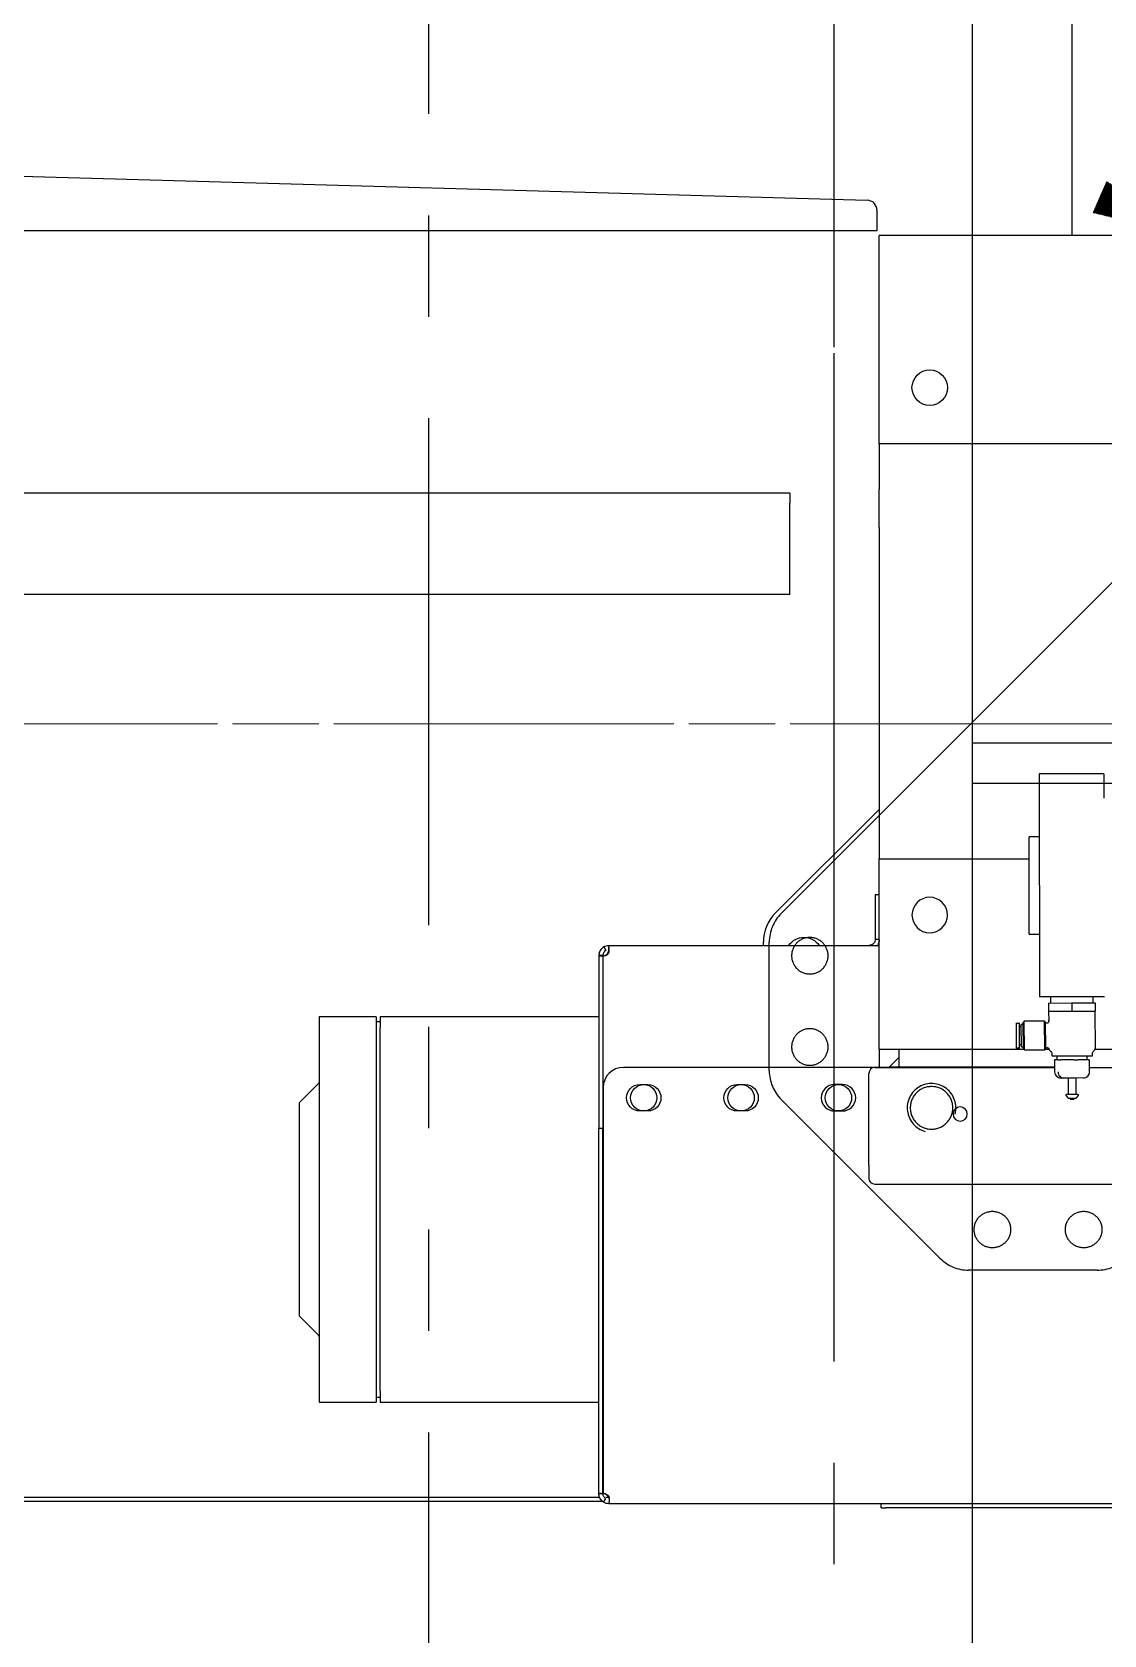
# Model space of a CAD drawing. Header units: millimetres. Extents: x 10462777 to 22643323, y 453826 to 1389191.
# Drawn here: x 11307208 to 11307737, y 596432 to 597222 of the extents above; entities that cross this region are included whole.
import ezdxf

# ---------------------------------------------------------------- set-up
doc = ezdxf.new("R2010")
doc.units = ezdxf.units.MM
doc.header["$LTSCALE"] = 200
doc.header["$MEASUREMENT"] = 0
for name, pattern in [('CENTER', [2, 1.25, -0.25, 0.25, -0.25]), ('CENTER2', [1.125, 0.75, -0.125, 0.125, -0.125]), ('DASHED', [3.5, 2, -1.5]), ('PHANTOM', [2.5, 1.25, -0.25, 0.25, -0.25, 0.25, -0.25])]:
    doc.linetypes.add(name, pattern=pattern)
for name, color, linetype in [('1', 1, 'CENTER'), ('2', 2, 'CONTINUOUS'), ('205', 4, 'CONTINUOUS'), ('5', 4, 'CONTINUOUS'), ('DV1_DEFAULT', 7, 'CONTINUOUS')]:
    doc.layers.add(name, color=color, linetype=linetype)
doc.layers.add('LAYOUT', color=8, linetype='CONTINUOUS', lineweight=25)
doc.layers.add('TOP$1', color=7, linetype='CONTINUOUS', true_color=0xffffff)
doc.layers.add('TOP$23', color=7, linetype='CONTINUOUS', true_color=0xffffff)

# ---------------------------------------------------------------- blocks, each defined once
blk = doc.blocks.new('r710ic')
at = {"layer": 'DV1_DEFAULT', "color": 1, "linetype": 'CENTER2', "lineweight": 0}
for p, q in [((272041.37, 102141.44), (272041.37, 106426.45)), ((272041.37, 106323.81), (272041.37, 102038.81))]:
    blk.add_line(p, q, dxfattribs=at)
at = {"layer": 'LAYOUT', "color": 3}
blk.add_circle((272041.37, 104232.63), 2050.12, dxfattribs=at)

msp = doc.modelspace()

# ---------------------------------------------------------------- hatches: boundary and pattern name
at = {"layer": '1', "linetype": 'Continuous'}
h = msp.add_hatch(dxfattribs=at)
h.set_pattern_fill('ANSI31', color=27, scale=0.300004, angle=315, style=0, pattern_type=0)
h.set_pattern_definition([(315, (11305118.15898, 603361.51223), (0.212135048, 0.212135048), [])])
h.paths.add_polyline_path([(11307778.29554, 597121.77335), (11307731.26669, 597133.04325), (11307737.95736, 597148.44844)], flags=0)

# ---------------------------------------------------------------- linework, layer by layer
at = {"layer": '1', "color": 124, "linetype": 'Continuous'}
for p, q in [((11308117.78037, 597121.77335, 0), (11307625.77338, 597121.77335, 0)), ((11307625.77338, 597019.06966, 0), (11307625.77338, 597121.77335, 0)), ((11307625.77338, 597019.06966, 0), (11307625.77338, 596996.56127, 0)), ((11308145.78686, 597019.06966, 0), (11307625.77338, 597019.06966, 0)), ((11307625.77338, 596977.76715, 0), (11307625.77338, 596996.56127, 0)), ((11307625.77338, 596977.76715, 0), (11307625.77338, 596855.77372, 0)), ((11307625.77338, 596875.774, 0), (11307625.77338, 596836.9796, 0)), ((11307625.77338, 596836.9796, 0), (11307625.77338, 596814.47122, 0)), ((11307625.77338, 596814.47122, 0), (11307699.75458, 596814.47122, 0)), ((11307625.77338, 596720.71765, 0), (11307625.77338, 596814.47122, 0)), ((11307625.77338, 596720.71765, 0), (11307697.10224, 596720.71765, 0)), ((11307635.77352, 596719.91764, 0), (11307635.77352, 596720.71765, 0)), ((11307707.77358, 596720.71765, 0), (11307709.5463, 596720.71765, 0)), ((11307732.33515, 596720.71765, 0), (11307998.97868, 596720.71765, 0)), ((11307635.77352, 596716.7676, 0), (11307630.77345, 596711.76752, 0)), ((11307635.77352, 596711.76752, 0), (11307635.77352, 596719.91764, 0)), ((11307615.77323, 596711.76752, 0), (11307630.77345, 596711.76752, 0)), ((11307635.77516, 596711.76752, 0), (11307630.77345, 596711.76752, 0)), ((11307712.30623, 596711.76752, 0), (11307635.77352, 596711.76752, 0))]:
    msp.add_line(p, q, dxfattribs=at)
msp.add_circle((11307650.77373, 597046.77228, 0), 8.75012, dxfattribs=at)
at = {"layer": '1', "color": 124, "linetype": 'Continuous', "extrusion": (0, 0, -1)}
msp.add_circle((-11307650.77373, 596786.76859, 0), 8.75012, dxfattribs=at)
at = {"layer": '2', "color": 252, "linetype": 'Continuous'}
for p, q in [((11307720.82723, 598121.79335, 0), (11307720.82723, 597121.77757, 0)), ((11307574.63051, 596787.62647, 0), (11307625.77663, 596838.77258, 0)), ((11307623.89879, 596796.91962, 0), (11307625.77335, 596796.91962, 0)), ((11307623.89879, 596796.91962, 0), (11307623.89879, 596786.91948, 0)), ((11307623.89879, 596786.91948, 0), (11307623.89879, 596774.91931, 0)), ((11307490.02374, 596771.05098, 0), (11307491.07265, 596769.3481, 0)), ((11307492.64604, 596771.79382, 0), (11307625.77338, 596771.79382, 0)), ((11307492.64604, 596771.0542, 0), (11307492.64604, 596771.79382, 0)), ((11307492.64604, 596769.42389, 0), (11307492.64604, 596771.0542, 0)), ((11307568.77257, 596771.79326, 0), (11307568.77257, 596773.48413, 0)), ((11307623.89879, 596774.91931, 0), (11307625.77335, 596774.91931, 0)), ((11307623.89879, 596774.91931, 0), (11307623.89879, 596774.79386, 0)), ((11307625.77335, 596774.79386, 0), (11307623.89879, 596774.79386, 0)), ((11307489.646, 596766.79375, 0), (11307487.64597, 596766.79375, 0)), ((11307487.64597, 596766.79375, 0), (11307487.64597, 596766.6683, 0)), ((11307487.64597, 596766.6683, 0), (11307487.64597, 596681.6671, 0)), ((11307487.64597, 596766.6683, 0), (11307489.646, 596766.6683, 0)), ((11307489.646, 596766.79375, 0), (11307489.646, 596766.6683, 0)), ((11307489.646, 596766.6683, 0), (11307489.646, 596681.6671, 0)), ((11307489.77145, 596701.66762, 0), (11307489.77145, 596766.6683, 0)), ((11307377.81985, 596736.66788, 0), (11307349.81946, 596736.66788, 0)), ((11307349.81946, 596736.66788, 0), (11307349.81946, 596546.66518, 0)), ((11307377.81985, 596736.66788, 0), (11307377.81985, 596546.66518, 0)), ((11307487.64516, 596736.66788, 0), (11307379.81988, 596736.66788, 0)), ((11307379.81988, 596736.66788, 0), (11307379.81988, 596731.37223, 0)), ((11307489.76957, 596736.66788, 0), (11307489.64582, 596736.66788, 0)), ((11307379.81988, 596734.16784, 0), (11307377.81985, 596734.16784, 0)), ((11307379.81988, 596696.99503, 0), (11307379.81988, 596731.37223, 0)), ((11307625.77338, 596720.71772, 0), (11307625.77338, 596711.6685, 0)), ((11307623.77266, 596711.66752, 0), (11307499.77159, 596711.66752, 0)), ((11307650.77373, 596711.76752, 0), (11307650.77373, 596711.66674, 0)), ((11307349.23366, 596703.58162, 0), (11307339.81932, 596694.16727, 0)), ((11307379.81988, 596668.66691, 0), (11307379.81988, 596696.99503, 0)), ((11307489.77145, 596701.66738, 0), (11307489.77145, 596501.6541, 0)), ((11307507.7717, 596703.1674, 0), (11307511.77176, 596703.1674, 0)), ((11307555.77238, 596703.1674, 0), (11307559.77244, 596703.1674, 0)), ((11307607.77312, 596703.1674, 0), (11307603.77306, 596703.1674, 0)), ((11307339.81932, 596694.16727, 0), (11307339.81932, 596589.16578, 0)), ((11307511.77176, 596690.16722, 0), (11307507.7717, 596690.16722, 0)), ((11307559.77244, 596690.16722, 0), (11307555.77238, 596690.16722, 0)), ((11307603.77306, 596690.16722, 0), (11307607.77312, 596690.16722, 0)), ((11307487.64597, 596681.6671, 0), (11307489.646, 596681.6671, 0)), ((11307487.64597, 596501.6541, 0), (11307487.64597, 596681.6671, 0)), ((11307489.646, 596501.6541, 0), (11307489.646, 596681.6671, 0)), ((11307379.81988, 596614.66614, 0), (11307379.81988, 596668.66691, 0)), ((11307379.81988, 596586.33803, 0), (11307379.81988, 596614.66614, 0)), ((11307339.81932, 596589.16578, 0), (11307349.23366, 596579.75144, 0)), ((11307379.81988, 596551.96083, 0), (11307379.81988, 596586.33803, 0)), ((11307377.81985, 596549.16521, 0), (11307379.81988, 596549.16521, 0)), ((11307379.81988, 596551.96083, 0), (11307379.81988, 596546.66518, 0)), ((11307349.81946, 596546.66518, 0), (11307377.81985, 596546.66518, 0)), ((11307379.81988, 596546.66518, 0), (11307487.64516, 596546.66518, 0)), ((11307489.64582, 596546.66518, 0), (11307489.77145, 596546.66518, 0)), ((11307487.64597, 596501.6541, 0), (11307489.646, 596501.6541, 0)), ((11307487.64597, 596501.6541, 0), (11307487.64597, 596501.5391, 0)), ((11307489.646, 596501.5391, 0), (11307487.64597, 596501.5391, 0)), ((11307489.646, 596501.6541, 0), (11307489.646, 596501.5391, 0)), ((11307489.98031, 596497.3089, 0), (11307491.04662, 596499.001, 0)), ((11307492.64604, 596497.30547, 0), (11307492.64604, 596496.53902, 0)), ((11307959.91968, 596496.53902, 0), (11307492.64604, 596496.53902, 0)), ((11307626.77339, 596494.539, 0), (11307626.77339, 596496.53902, 0)), ((11307626.77339, 596494.539, 0), (11307629.11657, 596494.539, 0)), ((11307654.43064, 596494.539, 0), (11307629.11657, 596494.539, 0)), ((11307660.08757, 596494.539, 0), (11307654.43064, 596494.539, 0)), ((11307951.46429, 596494.539, 0), (11307660.08757, 596494.539, 0))]:
    msp.add_line(p, q, dxfattribs=at)
at = {"layer": '2', "color": 80, "linetype": 'Continuous'}
for p, q in [((11307574.63051, 596787.62647, 0), (11307625.77663, 596838.77258, 0)), ((11307568.77257, 596771.79326, 0), (11307568.77257, 596773.48413, 0))]:
    msp.add_line(p, q, dxfattribs=at)
at = {"layer": '2', "color": 7, "linetype": 'Continuous'}
for p, q in [((11307620.77331, 596663.36054, 0), (11307620.77331, 596708.66748, 0)), ((11307623.77335, 596711.66752, 0), (11307712.31192, 596711.66752, 0)), ((11307729.62491, 596711.66752, 0), (11307987.77852, 596711.66752, 0)), ((11307620.77331, 596663.36054, 0), (11307620.77331, 596661.36051, 0)), ((11307620.77331, 596661.36051, 0), (11307620.77331, 596656.76514, 0)), ((11307623.77335, 596654.16702, 0), (11307987.77852, 596654.16702, 0))]:
    msp.add_line(p, q, dxfattribs=at)
at = {"layer": '2', "color": 252, "linetype": 'Continuous'}
for centre in [(11307509.77173, 596696.66731, 0), (11307557.77241, 596696.66731, 0), (11307605.77309, 596696.66731, 0)]:
    msp.add_circle(centre, 6.50009, dxfattribs=at)
at = {"layer": '2', "color": 7, "linetype": 'Continuous', "extrusion": (0, 0, -1)}
msp.add_circle((-11307665.77395, 596688.6672, 0), 3.50005, dxfattribs=at)
at = {"layer": '2', "color": 80, "linetype": 'Continuous'}
msp.add_arc((11307588.77285, 596773.48413, 0), 20.00028, 135, 180, dxfattribs=at)
at = {"layer": '2', "color": 252, "linetype": 'Continuous'}
for centre, radius, start, end in [((11307588.77285, 596773.48413, 0), 20.00028, 135, 180), ((11307489.77145, 596769.66835, 0), 3.00004, 270, 286.62741682), ((11307499.77159, 596701.66738, 0), 10.00014, 90, 180), ((11307603.77306, 596696.66731, 0), 6.50009, 90, 270), ((11307607.77312, 596696.66731, 0), 6.50009, 270, 90)]:
    msp.add_arc(centre, radius, start, end, dxfattribs=at)
at = {"layer": '2', "color": 252, "linetype": 'Continuous', "extrusion": (0, 0, -1)}
for centre, radius, start, end in [((-11307492.64604, 596766.79375, 0), 5.00007, 58.36840005, 90), ((-11307347.81943, 596704.99586, 0), 2.00003, 180, 225), ((-11307507.7717, 596696.66731, 0), 6.50009, 270, 90), ((-11307511.77176, 596696.66731, 0), 6.50009, 90, 270), ((-11307555.77238, 596696.66731, 0), 6.50009, 270, 90), ((-11307559.77244, 596696.66731, 0), 6.50009, 90, 270), ((-11307347.81943, 596578.3372, 0), 2.00003, 135, 180), ((-11307489.77145, 596498.6645, 0), 2.98961, 90, 105.94408725), ((-11307492.64604, 596501.5391, 0), 5.00007, 270, 302.2178371)]:
    msp.add_arc(centre, radius, start, end, dxfattribs=at)
at = {"layer": '2', "color": 80, "linetype": 'Continuous', "extrusion": (0, 0, -1)}
for start, end in [(33.94123631, 90), (90, 146.05876369)]:
    msp.add_arc((-11307588.77285, 596766.76831, 0), 9.00013, start, end, dxfattribs=at)
at = {"layer": '2', "color": 7, "linetype": 'Continuous'}
msp.add_arc((11307623.77335, 596708.66748, 0), 3.00004, 90, 180, dxfattribs=at)
msp.add_ellipse((11307623.77335, 596656.76514, 0), major_axis=(3.00004, 0), ratio=0.866025404, start_param=3.141592654, end_param=4.71238898, dxfattribs=at)
at = {"layer": '2', "color": 252, "linetype": 'Continuous'}
for points, knots in [([(11307490.02375, 596771.05096, 0), (11307489.70195, 596770.85242, 0), (11307489.38943, 596770.6083, 0), (11307488.80119, 596770.02007, 0), (11307488.53475, 596769.66956, 0), (11307488.1168, 596768.95222, 0), (11307487.96519, 596768.58632, 0), (11307487.76078, 596767.9153, 0), (11307487.70695, 596767.61162, 0), (11307487.64992, 596767.11356, 0), (11307487.64597, 596766.91888, 0), (11307487.64597, 596766.79375, 0)], [0, 0, 0, 0, 0.184011742, 0.184011742, 0.388008807, 0.388008807, 0.592005871, 0.592005871, 0.796002936, 0.796002936, 1, 1, 1, 1]), ([(11307491.07265, 596769.3481, 0), (11307491.05494, 596769.33704, 0), (11307491.01956, 596769.31495, 0), (11307490.96678, 596769.28003, 0), (11307490.91441, 596769.24387, 0), (11307490.86253, 596769.20636, 0), (11307490.81122, 596769.16758, 0), (11307490.76055, 596769.12753, 0), (11307490.71057, 596769.08626, 0), (11307490.66136, 596769.04379, 0), (11307490.61298, 596769.00018, 0), (11307490.56549, 596768.95545, 0), (11307490.51894, 596768.90967, 0), (11307490.47341, 596768.86289, 0), (11307490.42895, 596768.81518, 0), (11307490.38561, 596768.76659, 0), (11307490.34343, 596768.71719, 0), (11307490.30245, 596768.66704, 0), (11307490.2627, 596768.6162, 0), (11307490.22423, 596768.56475, 0), (11307490.18705, 596768.51275, 0), (11307490.15119, 596768.46027, 0), (11307490.11667, 596768.40739, 0), (11307490.08351, 596768.35418, 0), (11307490.05171, 596768.30072, 0), (11307490.02129, 596768.24709, 0), (11307489.99226, 596768.19335, 0), (11307489.9646, 596768.1396, 0), (11307489.93832, 596768.0859, 0), (11307489.91341, 596768.03234, 0), (11307489.88986, 596767.97899, 0), (11307489.86765, 596767.92594, 0), (11307489.84676, 596767.87325, 0), (11307489.82718, 596767.82101, 0), (11307489.80887, 596767.76929, 0), (11307489.79181, 596767.71817, 0), (11307489.76842, 596767.64371, 0), (11307489.74152, 596767.54794, 0), (11307489.71454, 596767.43468, 0), (11307489.69321, 596767.32739, 0), (11307489.67687, 596767.22672, 0), (11307489.66482, 596767.13327, 0), (11307489.65639, 596767.04759, 0), (11307489.65089, 596766.97012, 0), (11307489.64771, 596766.90158, 0), (11307489.64619, 596766.84147, 0), (11307489.64606, 596766.80969, 0), (11307489.646, 596766.79375, 0)], [0, 0, 0, 0, 0.016029499, 0.032008778, 0.04794198, 0.063833488, 0.079687943, 0.095510267, 0.111305686, 0.127079752, 0.14283836, 0.158587771, 0.174334573, 0.190081416, 0.20583246, 0.22159425, 0.237372959, 0.253174397, 0.269004033, 0.28486702, 0.300768208, 0.316712175, 0.332703242, 0.348745501, 0.364842836, 0.380998947, 0.397217372, 0.413501515, 0.429854661, 0.446280009, 0.462780687, 0.479359777, 0.496020337, 0.512765423, 0.529598109, 0.546521506, 0.563538786, 0.604957855, 0.64691274, 0.689404543, 0.732421823, 0.77594338, 0.819940823, 0.864380974, 0.90922809, 0.954445979, 1, 1, 1, 1]), ([(11307490.6299, 596766.79375, 0), (11307491.00603, 596766.9472, 0), (11307491.35997, 596767.20392, 0), (11307491.96925, 596767.87345, 0), (11307492.2245, 596768.28638, 0), (11307492.50442, 596768.93967, 0), (11307492.58053, 596769.16264, 0), (11307492.69615, 596769.60131, 0), (11307492.73565, 596769.81692, 0), (11307492.77583, 596770.22456, 0), (11307492.7765, 596770.41642, 0), (11307492.7397, 596770.764, 0), (11307492.70223, 596770.91968, 0), (11307492.64604, 596771.0542, 0)], [0, 0, 0, 0, 0.25, 0.25, 0.5, 0.5, 0.625, 0.625, 0.75, 0.75, 0.875, 0.875, 1, 1, 1, 1]), ([(11307490.6299, 596766.79375, 0), (11307490.69216, 596766.81005, 0), (11307490.81623, 596766.84254, 0), (11307490.99778, 596766.90409, 0), (11307491.1743, 596766.97441, 0), (11307491.34481, 596767.05404, 0), (11307491.50865, 596767.14231, 0), (11307491.66505, 596767.23882, 0), (11307491.81328, 596767.34301, 0), (11307491.95275, 596767.45409, 0), (11307492.08294, 596767.5712, 0), (11307492.20331, 596767.69344, 0), (11307492.31333, 596767.81989, 0), (11307492.47639, 596768.03307, 0), (11307492.6546, 596768.34367, 0), (11307492.75529, 596768.67136, 0), (11307492.77626, 596768.90988, 0), (11307492.76251, 596769.07444, 0), (11307492.72191, 596769.22418, 0), (11307492.67141, 596769.30795, 0), (11307492.64604, 596769.35002, 0)], [0, 0, 0, 0, 0.046564677, 0.092789461, 0.138626621, 0.184030272, 0.228958832, 0.273377647, 0.31725792, 0.360586081, 0.4033592, 0.445579029, 0.48725462, 0.52840511, 0.64876428, 0.766058166, 0.824292745, 0.882517573, 0.941000889, 1, 1, 1, 1]), ([(11307623.89879, 596774.79386, 0), (11307623.89879, 596774.71878, 0), (11307623.89643, 596774.60198, 0), (11307623.86221, 596774.30314, 0), (11307623.82991, 596774.12093, 0), (11307623.70726, 596773.71832, 0), (11307623.6163, 596773.49878, 0), (11307623.36553, 596773.06838, 0), (11307623.20566, 596772.85807, 0), (11307622.83454, 596772.48695, 0), (11307622.62424, 596772.32709, 0), (11307622.19383, 596772.07632, 0), (11307621.97429, 596771.98535, 0), (11307621.57168, 596771.8627, 0), (11307621.38947, 596771.83041, 0), (11307621.09063, 596771.79619, 0), (11307620.97384, 596771.79382, 0), (11307620.89875, 596771.79382, 0)], [0, 0, 0, 0, 0.125, 0.125, 0.25, 0.25, 0.375, 0.375, 0.5, 0.5, 0.625, 0.625, 0.75, 0.75, 0.875, 0.875, 1, 1, 1, 1]), ([(11307625.89882, 596774.79386, 0), (11307625.8988, 596774.78379, 0), (11307625.89877, 596774.76358, 0), (11307625.89845, 596774.73019, 0), (11307625.89788, 596774.69451, 0), (11307625.89698, 596774.65634, 0), (11307625.89571, 596774.61579, 0), (11307625.894, 596774.57289, 0), (11307625.8918, 596774.52767, 0), (11307625.88905, 596774.48019, 0), (11307625.88569, 596774.43049, 0), (11307625.88164, 596774.37861, 0), (11307625.87686, 596774.32461, 0), (11307625.87126, 596774.26852, 0), (11307625.86478, 596774.21041, 0), (11307625.85736, 596774.15033, 0), (11307625.84893, 596774.08832, 0), (11307625.83941, 596774.02445, 0), (11307625.82875, 596773.95877, 0), (11307625.81686, 596773.89135, 0), (11307625.80368, 596773.82225, 0), (11307625.78915, 596773.75152, 0), (11307625.7732, 596773.67925, 0), (11307625.75575, 596773.60549, 0), (11307625.73675, 596773.53032, 0), (11307625.71613, 596773.45381, 0), (11307625.69382, 596773.37605, 0), (11307625.66978, 596773.2971, 0), (11307625.64395, 596773.21709, 0), (11307625.61628, 596773.13613, 0), (11307625.58674, 596773.05431, 0), (11307625.55528, 596772.97175, 0), (11307625.52187, 596772.88856, 0), (11307625.48648, 596772.80484, 0), (11307625.44909, 596772.7207, 0), (11307625.40967, 596772.63626, 0), (11307625.36821, 596772.55162, 0), (11307625.3247, 596772.4669, 0), (11307625.27913, 596772.3822, 0), (11307625.2315, 596772.29763, 0), (11307625.1951, 596772.23584, 0), (11307625.17474, 596772.20222, 0), (11307625.17132, 596772.19658, 0)], [0, 0, 0, 0, 0.022202594, 0.044537394, 0.067013169, 0.089637819, 0.112418414, 0.135361246, 0.158471869, 0.18175515, 0.205215311, 0.22885598, 0.252680231, 0.276690631, 0.300889283, 0.325277866, 0.349857679, 0.374629675, 0.399594506, 0.424752552, 0.450103962, 0.475648686, 0.501386507, 0.527317073, 0.553439928, 0.579754539, 0.606260327, 0.632955196, 0.659828417, 0.686874655, 0.714089439, 0.741467821, 0.769004424, 0.796693482, 0.824528878, 0.852504184, 0.880612695, 0.908847464, 0.937201335, 0.965666973, 0.994236898, 1, 1, 1, 1]), ([(11307489.98031, 596497.3089, 0), (11307489.95477, 596497.32518, 0), (11307489.90363, 596497.35778, 0), (11307489.82766, 596497.40872, 0), (11307489.75218, 596497.46121, 0), (11307489.67734, 596497.51537, 0), (11307489.60319, 596497.57114, 0), (11307489.52982, 596497.6285, 0), (11307489.4573, 596497.6874, 0), (11307489.3857, 596497.74781, 0), (11307489.31509, 596497.8097, 0), (11307489.24554, 596497.87301, 0), (11307489.1771, 596497.93769, 0), (11307489.10986, 596498.00369, 0), (11307489.04387, 596498.07095, 0), (11307488.9792, 596498.1394, 0), (11307488.91591, 596498.20897, 0), (11307488.85404, 596498.27959, 0), (11307488.79365, 596498.3512, 0), (11307488.73476, 596498.42373, 0), (11307488.67742, 596498.49711, 0), (11307488.62167, 596498.57127, 0), (11307488.56753, 596498.64612, 0), (11307488.51504, 596498.72159, 0), (11307488.46421, 596498.79761, 0), (11307488.41506, 596498.87409, 0), (11307488.36762, 596498.95095, 0), (11307488.32189, 596499.0281, 0), (11307488.27788, 596499.10548, 0), (11307488.2356, 596499.18298, 0), (11307488.19504, 596499.26053, 0), (11307488.15621, 596499.33804, 0), (11307488.1191, 596499.41543, 0), (11307488.0837, 596499.49261, 0), (11307488.04999, 596499.5695, 0), (11307488.01795, 596499.64601, 0), (11307487.98758, 596499.72206, 0), (11307487.95883, 596499.79756, 0), (11307487.9317, 596499.87244, 0), (11307487.90614, 596499.9466, 0), (11307487.88212, 596500.01997, 0), (11307487.85221, 596500.11632, 0), (11307487.81848, 596500.23435, 0), (11307487.78341, 596500.37207, 0), (11307487.75349, 596500.50492, 0), (11307487.7283, 596500.6325, 0), (11307487.70744, 596500.75438, 0), (11307487.69048, 596500.87021, 0), (11307487.67699, 596500.97963, 0), (11307487.66655, 596501.0823, 0), (11307487.65875, 596501.17791, 0), (11307487.65319, 596501.26615, 0), (11307487.64947, 596501.34681, 0), (11307487.64725, 596501.41941, 0), (11307487.64613, 596501.48446, 0), (11307487.64602, 596501.52095, 0), (11307487.64597, 596501.5391, 0)], [0, 0, 0, 0, 0.01579272, 0.031626842, 0.047498761, 0.06340487, 0.07934157, 0.095305275, 0.111292429, 0.127299513, 0.143323056, 0.159359642, 0.175405928, 0.191458646, 0.207511306, 0.223557497, 0.23959395, 0.255617319, 0.271624189, 0.287611088, 0.303574496, 0.319510856, 0.335416585, 0.35128808, 0.367121736, 0.382913948, 0.398661128, 0.414359713, 0.430006176, 0.445597038, 0.461128877, 0.476598344, 0.492002172, 0.507337191, 0.522600338, 0.537788673, 0.552899392, 0.567929846, 0.582877547, 0.597740196, 0.612515689, 0.627202144, 0.656295124, 0.684999684, 0.713314347, 0.741238187, 0.768771195, 0.795914686, 0.822671719, 0.849047567, 0.875050196, 0.900690791, 0.925984295, 0.950949978, 0.975612003, 1, 1, 1, 1]), ([(11307491.04663, 596499.00103, 0), (11307490.86279, 596499.11711, 0), (11307490.68456, 596499.25788, 0), (11307490.33806, 596499.60438, 0), (11307490.17744, 596499.81605, 0), (11307489.92608, 596500.24888, 0), (11307489.83526, 596500.46945, 0), (11307489.71333, 596500.87286, 0), (11307489.68158, 596501.05481, 0), (11307489.64815, 596501.35158, 0), (11307489.646, 596501.4666, 0), (11307489.646, 596501.5391, 0)], [0, 0, 0, 0, 0.17637032, 0.17637032, 0.38227774, 0.38227774, 0.58818516, 0.58818516, 0.79409258, 0.79409258, 1, 1, 1, 1]), ([(11307490.59269, 596501.5391, 0), (11307490.63964, 596501.51976, 0), (11307490.73411, 596501.48086, 0), (11307490.87173, 596501.41103, 0), (11307491.00695, 596501.33276, 0), (11307491.13912, 596501.24547, 0), (11307491.26803, 596501.14964, 0), (11307491.39333, 596501.0455, 0), (11307491.51472, 596500.93339, 0), (11307491.63189, 596500.81364, 0), (11307491.74451, 596500.68665, 0), (11307491.85234, 596500.55294, 0), (11307491.95516, 596500.4131, 0), (11307492.05275, 596500.26771, 0), (11307492.14488, 596500.1174, 0), (11307492.23133, 596499.96282, 0), (11307492.31186, 596499.80465, 0), (11307492.46269, 596499.47812, 0), (11307492.63813, 596498.97492, 0), (11307492.73605, 596498.46368, 0), (11307492.76211, 596498.10626, 0), (11307492.76128, 596497.88001, 0), (11307492.74182, 596497.6699, 0), (11307492.70556, 596497.47603, 0), (11307492.66583, 596497.36218, 0), (11307492.64604, 596497.30547, 0)], [0, 0, 0, 0, 0.02592606, 0.052163028, 0.078743667, 0.105695673, 0.133042324, 0.160803125, 0.188994432, 0.217630057, 0.246717462, 0.276254968, 0.30623769, 0.33665681, 0.367500326, 0.398753727, 0.430400622, 0.462423311, 0.593525647, 0.728270798, 0.782783349, 0.837367005, 0.891867234, 0.946128668, 1, 1, 1, 1]), ([(11307490.59269, 596501.5391, 0), (11307490.96892, 596501.45099, 0), (11307491.32373, 596501.301, 0), (11307491.93674, 596500.90635, 0), (11307492.19474, 596500.66161, 0), (11307492.47983, 596500.27238, 0), (11307492.55783, 596500.13923, 0), (11307492.6775, 596499.8766, 0), (11307492.71916, 596499.74718, 0), (11307492.76384, 596499.50184, 0), (11307492.76685, 596499.38602, 0), (11307492.73483, 596499.17557, 0), (11307492.69979, 596499.08096, 0), (11307492.64604, 596498.99892, 0)], [0, 0, 0, 0, 0.25, 0.25, 0.5, 0.5, 0.625, 0.625, 0.75, 0.75, 0.875, 0.875, 1, 1, 1, 1])]:
    msp.add_open_spline(points, degree=3, knots=knots, dxfattribs=at)
at = {"layer": '205', "color": 252, "linetype": 'Continuous'}
for p, q in [((11307736.65968, 596856.45627, 0), (11307704.65929, 596856.38901, 0)), ((11307704.65929, 596856.38901, 0), (11307704.68452, 596844.38887, 0)), ((11307736.65968, 596856.45627, 0), (11307736.6849, 596844.45613, 0)), ((11307704.68452, 596844.38887, 0), (11307704.86528, 596758.38784, 0)), ((11307704.72445, 596825.38864, 0), (11307699.72439, 596825.37813, 0)), ((11307699.82529, 596777.37756, 0), (11307699.72439, 596825.37813, 0)), ((11307699.82529, 596777.37756, 0), (11307704.82535, 596777.38807, 0)), ((11307704.86528, 596758.38784, 0), (11307704.89051, 596746.38769, 0)), ((11307736.89089, 596746.45495, 0), (11307704.89051, 596746.38769, 0)), ((11307710.39057, 596746.39945, 0), (11307710.39688, 596743.39922, 0)), ((11307731.39713, 596743.44336, 0), (11307731.39082, 596746.44359, 0)), ((11307709.39398, 596743.39711, 0), (11307720.89122, 596743.42128, 0)), ((11307709.39398, 596743.39711, 0), (11307709.40238, 596739.39706, 0)), ((11307709.40238, 596739.39706, 0), (11307715.15101, 596739.40914, 0)), ((11307709.40527, 596739.39707, 0), (11307709.41578, 596734.39701, 0)), ((11307715.15101, 596739.40914, 0), (11307720.89963, 596739.42123, 0)), ((11307720.89122, 596743.42128, 0), (11307732.39425, 596743.44545, 0)), ((11307720.89122, 596743.42128, 0), (11307720.89963, 596739.42123, 0)), ((11307720.89963, 596739.42123, 0), (11307726.65115, 596739.43332, 0)), ((11307726.65115, 596739.43332, 0), (11307732.40266, 596739.44541, 0)), ((11307732.39425, 596743.44545, 0), (11307732.40003, 596743.44547, 0)), ((11307732.39425, 596743.44545, 0), (11307732.40266, 596739.44541, 0)), ((11307732.40003, 596743.44547, 0), (11307732.40844, 596739.44542, 0)), ((11307732.40266, 596739.44541, 0), (11307732.40555, 596739.44541, 0)), ((11307732.40555, 596739.44541, 0), (11307732.40844, 596739.44542, 0)), ((11307732.44352, 596721.38169, 0), (11307732.40555, 596739.44541, 0)), ((11307695.13359, 596733.36697, 0), (11307693.22704, 596733.36296, 0)), ((11307693.41769, 596733.36331, 0), (11307693.44292, 596721.36348, 0)), ((11307694.91771, 596733.36646, 0), (11307694.94293, 596721.36663, 0)), ((11307695.92088, 596731.8686, 0), (11307694.92086, 596731.8665, 0)), ((11307696.91879, 596732.87072, 0), (11307695.91877, 596732.86861, 0)), ((11307695.94189, 596721.86848, 0), (11307695.91877, 596732.86861, 0)), ((11307697.41564, 596734.37178, 0), (11307696.91668, 596733.87073, 0)), ((11307696.94401, 596720.87057, 0), (11307696.91668, 596733.87073, 0)), ((11307707.41576, 596734.3928, 0), (11307697.41564, 596734.37178, 0)), ((11307697.44507, 596720.37162, 0), (11307697.41564, 596734.37178, 0)), ((11307707.91682, 596733.89385, 0), (11307707.41576, 596734.3928, 0)), ((11307707.44519, 596720.39264, 0), (11307707.41576, 596734.3928, 0)), ((11307707.94414, 596720.89369, 0), (11307707.91682, 596733.89385, 0)), ((11307708.41787, 596733.39489, 0), (11307707.91787, 596733.39384, 0)), ((11307709.43818, 596734.35369, 0), (11307709.41578, 596734.39701, 0)), ((11307693.22704, 596721.36277, 0), (11307695.13359, 596721.36677, 0)), ((11307694.93978, 596722.86639, 0), (11307695.93979, 596722.86849, 0)), ((11307695.94189, 596721.86848, 0), (11307696.94191, 596721.87058, 0)), ((11307696.94401, 596720.87057, 0), (11307697.44507, 596720.37162, 0)), ((11307707.44519, 596720.39264, 0), (11307707.94414, 596720.89369, 0)), ((11307707.94309, 596721.3937, 0), (11307708.60395, 596721.39509, 0)), ((11307697.44507, 596720.37162, 0), (11307707.44519, 596720.39264, 0)), ((11307710.94982, 596718.21396, 0), (11307710.95153, 596717.39996, 0)), ((11307710.95153, 596717.39996, 0), (11307720.95165, 596717.42098, 0)), ((11307712.35774, 596715.40288, 0), (11307712.29913, 596715.40276, 0)), ((11307712.29913, 596715.40276, 0), (11307712.31174, 596709.40268, 0)), ((11307714.02262, 596715.40638, 0), (11307712.35774, 596715.40288, 0)), ((11307713.45156, 596717.40521, 0), (11307713.45577, 596715.40519, 0)), ((11307714.02262, 596715.40638, 0), (11307715.40956, 596715.40929, 0)), ((11307722.06626, 596715.42329, 0), (11307715.40956, 596715.40929, 0)), ((11307720.95165, 596717.42098, 0), (11307730.95177, 596717.442, 0)), ((11307722.06626, 596715.42329, 0), (11307724.00768, 596715.42737, 0)), ((11307728.99949, 596715.43786, 0), (11307724.00768, 596715.42737, 0)), ((11307728.45595, 596715.43672, 0), (11307728.45174, 596717.43674, 0)), ((11307728.99949, 596715.43786, 0), (11307729.61258, 596715.43915, 0)), ((11307729.62519, 596709.43908, 0), (11307729.61258, 596715.43915, 0)), ((11307730.95177, 596717.442, 0), (11307730.95006, 596718.256, 0)), ((11307712.37035, 596709.40281, 0), (11307712.31174, 596709.40268, 0)), ((11307716.81493, 596706.4121, 0), (11307715.42752, 596706.40918, 0)), ((11307722.36218, 596706.42376, 0), (11307716.81493, 596706.4121, 0)), ((11307718.97475, 596706.41664, 0), (11307718.99162, 596698.39135, 0)), ((11307726.52203, 596706.4325, 0), (11307722.36218, 596706.42376, 0)), ((11307722.99167, 596698.39976, 0), (11307722.9748, 596706.42505, 0)), ((11307718.01428, 596697.5653, 0), (11307718.84566, 596696.59222, 0)), ((11307718.39338, 596698.3901, 0), (11307723.5899, 596698.40102, 0)), ((11307723.14519, 596696.60126, 0), (11307723.97247, 596697.57782, 0)), ((11307719.22686, 596696.41701, 0), (11307720.99579, 596696.42072, 0)), ((11307719.99578, 596696.41862, 0), (11307719.99677, 596695.94861, 0)), ((11307719.99677, 596695.94861, 0), (11307721.99679, 596695.95282, 0)), ((11307720.99579, 596696.42072, 0), (11307722.76473, 596696.42444, 0)), ((11307721.99679, 596695.95282, 0), (11307721.99581, 596696.42283, 0))]:
    msp.add_line(p, q, dxfattribs=at)
for centre, radius, start, end in [((11307711.44326, 596721.33755, 0), 2.00003, 197.64000927, 231.43824263), ((11307730.44349, 596721.37748, 0), 2.00003, 308.80261754, 0.1204302), ((11307718.39443, 596697.89009, 0), 0.50001, 90.1204302, 220.50988462), ((11307723.59095, 596697.90101, 0), 0.50001, 319.73097564, 90.1204302), ((11307719.22581, 596696.91701, 0), 0.50001, 220.50988462, 270.1204302), ((11307722.76368, 596696.92445, 0), 0.50001, 270.1204302, 319.73097564)]:
    msp.add_arc(centre, radius, start, end, dxfattribs=at)
at = {"layer": '205', "color": 252, "linetype": 'Continuous', "extrusion": (0, 0, -1)}
for centre, start, end in [((-11307708.9498, 596718.20976, 0), 128.56175737, 179.8795698), ((-11307732.95009, 596718.2602, 0), 359.8795698, 51.19738246)]:
    msp.add_arc(centre, 2.00003, start, end, dxfattribs=at)
at = {"layer": '205', "color": 252, "linetype": 'Continuous'}
for centre, major_axis, ratio, start_param, end_param in [((11307715.42122, 596709.40922, 0), (3.05087, 0.00641), 0.983338067, 3.141592654, 4.71238898), ((11307716.80862, 596709.41214, 0), (0.00631, -3.00004), 0.924451556, 4.71238898, 6.283185307), ((11307726.51572, 596709.43254, 0), (3.05087, 0.00641), 0.983338067, 4.71238898, 6.283185307)]:
    msp.add_ellipse(centre, major_axis=major_axis, ratio=ratio, start_param=start_param, end_param=end_param, dxfattribs=at)
for points, knots in [([(11307709.2929, 596734.87548, 0), (11307709.29292, 596734.87544, 0), (11307709.29337, 596734.87462, 0), (11307709.29602, 596734.86983, 0), (11307709.30251, 596734.85762, 0), (11307709.31268, 596734.83788, 0), (11307709.33409, 596734.79325, 0), (11307709.39078, 596734.65198, 0), (11307709.43418, 596734.4054, 0), (11307709.38228, 596734.0684, 0), (11307709.21513, 596733.75584, 0), (11307708.93246, 596733.51296, 0), (11307708.64471, 596733.39995, 0), (11307708.46867, 596733.40071, 0), (11307708.41803, 596733.40525, 0)], [0, 0, 0, 0, 0.039770614, 0.063268708, 0.07236073, 0.080606872, 0.100057939, 0.139027344, 0.289052171, 0.432507718, 0.596293165, 0.759372609, 0.93220961, 1, 1, 1, 1]), ([(11307708.54267, 596721.38481, 0), (11307708.56336, 596721.38936, 0), (11307708.70256, 596721.41369, 0), (11307708.96092, 596721.34228, 0), (11307709.24493, 596721.17856, 0), (11307709.42758, 596720.96154, 0), (11307709.51523, 596720.8112, 0), (11307709.53513, 596720.73443, 0), (11307709.53575, 596720.73195, 0)], [0, 0, 0, 0, 0.049309253, 0.332894328, 0.599096462, 0.813290902, 0.993997587, 1, 1, 1, 1])]:
    msp.add_open_spline(points, degree=3, knots=knots, dxfattribs=at)
at = {"layer": '5', "color": 252, "linetype": 'Continuous'}
for p, q in [((11306744.76486, 597164.08272, 0), (11307619.91928, 597139.22038, 0)), ((11307624.77736, 597134.22233, 0), (11307624.77736, 597129.08222, 0)), ((11307624.77736, 597124.08215, 0), (11306744.76486, 597124.08215, 0)), ((11307624.77736, 597129.08222, 0), (11307624.77736, 597124.08215, 0)), ((11307581.77275, 596994.77154, 0), (11307125.41002, 596994.77154, 0)), ((11307581.77275, 596994.77154, 0), (11307581.77275, 596989.77147, 0)), ((11307581.77275, 596949.7709, 0), (11307581.77275, 596989.77147, 0)), ((11307581.77275, 596944.77083, 0), (11307126.76082, 596944.77083, 0)), ((11307581.77275, 596944.77083, 0), (11307581.77275, 596949.7709, 0)), ((11307071.76551, 596499.76451, 0), (11307488.00048, 596499.76451, 0)), ((11307491.14365, 596499.76451, 0), (11307492.69321, 596499.76451, 0)), ((11307071.76551, 596497.76448, 0), (11307489.40316, 596497.76448, 0))]:
    msp.add_line(p, q, dxfattribs=at)
msp.add_arc((11307619.77729, 597134.22233, 0), 5.00007, 0, 88.37271684, dxfattribs=at)
at = {"layer": 'TOP$1', "color": 155, "linetype": 'PHANTOM'}
msp.add_line((11307603.66913, 596813.78937), (11307603.66913, 601331.71124), dxfattribs=at)
at = {"layer": 'TOP$23', "color": 155, "linetype": 'PHANTOM'}
for p, q in [((11307403.66913, 601531.71124), (11307403.66913, 593866.71124)), ((11307603.66913, 594066.71124), (11307603.66913, 601331.71124))]:
    msp.add_line(p, q, dxfattribs=at)
at = {"layer": 'TOP$23', "linetype": 'Continuous'}
for p, q in [((11307671.66913, 600981.71124), (11307671.66913, 596881.71124)), ((11307671.66913, 596611.71124), (11307671.66913, 594581.71124))]:
    msp.add_line(p, q, dxfattribs=at)
at = {"layer": 'TOP$23', "linetype": 'PHANTOM'}
for p, q in [((11307577.527, 596787.56911), (11307970.81127, 597180.85338)), ((11307603.66913, 596669.73804), (11307603.66913, 596813.78937)), ((11307571.66913, 596709.99551), (11307571.66913, 596773.42697)), ((11307577.527, 596695.85338), (11307655.81127, 596617.56911)), ((11307733.38486, 596611.71124), (11307669.9534, 596611.71124))]:
    msp.add_line(p, q, dxfattribs=at)
at = {"layer": 'TOP$23', "linetype": 'DASHED'}
for p, q in [((11307671.66913, 596881.71124), (11307671.66913, 596611.71124)), ((11307671.66913, 596871.71124), (11307786.66913, 596871.71124)), ((11307671.66913, 596851.71124), (11307786.66913, 596851.71124))]:
    msp.add_line(p, q, dxfattribs=at)
at = {"layer": 'TOP$23', "linetype": 'PHANTOM', "extrusion": (0, 0, -1)}
for centre, radius in [((-11307591.66913, 596766.71124), 9), ((-11307591.66913, 596721.71124), 9), ((-11307651.66913, 596691.71124), 10.5)]:
    msp.add_circle(centre, radius, dxfattribs=at)
at = {"layer": 'TOP$23', "linetype": 'PHANTOM'}
for centre in [(11307681.66913, 596631.71124), (11307726.66913, 596631.71124)]:
    msp.add_circle(centre, 9, dxfattribs=at)
for centre, start, end in [((11307591.66913, 596773.42697), 135.00000008, 180), ((11307591.66913, 596709.99551), 180, 224.99999992), ((11307669.9534, 596631.71124), 224.99999992, 270), ((11307733.38486, 596631.71124), 270, 315.00000008)]:
    msp.add_arc(centre, 20, start, end, dxfattribs=at)
at = {"layer": 'TOP$23', "linetype": 'DASHED'}
msp.add_arc((11307651.66913, 596691.71124), 12, 344.99999993, 254.99999998, dxfattribs=at)

# ---------------------------------------------------------------- block references
at = {"layer": 'LAYOUT', "color": 2, "rotation": 89.99999999999999}
msp.add_blockref('r710ic', (11412573.40786, 324839.74027, 0), dxfattribs=at)

doc.saveas('drawing.dxf')
